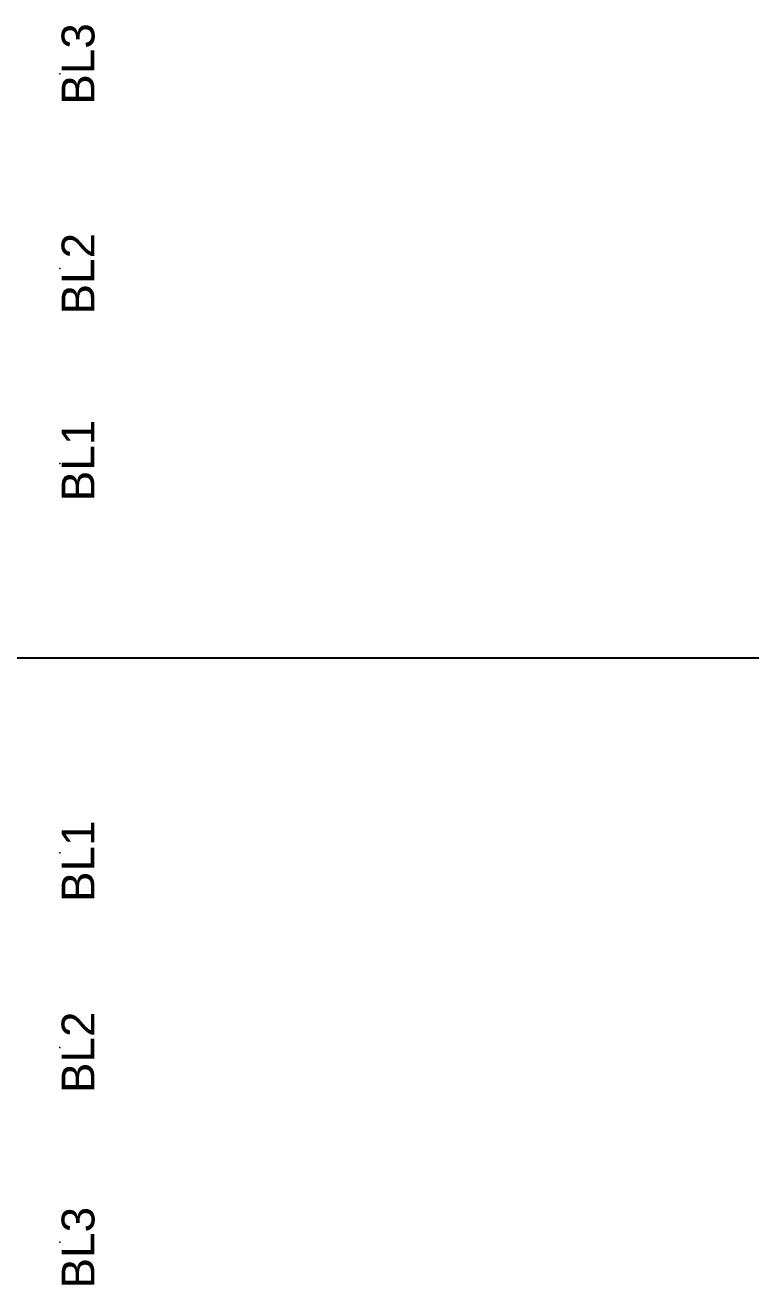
# Model space of a CAD drawing. Header units: inches. Extents: x 2352 to 5451, y 15 to 423.
# Drawn here: x 5225.73 to 5236.76, y 24.34 to 43.5 of the extents above; entities that cross this region are included whole.
import ezdxf

# ---------------------------------------------------------------- set-up
doc = ezdxf.new("R2010")
doc.units = ezdxf.units.IN
doc.header["$MEASUREMENT"] = 0
doc.layers.add('St-1', color=7, linetype='Continuous')
doc.styles.get("Standard").update_dxf_attribs({"font": 'arial.ttf'})

msp = doc.modelspace()

# ---------------------------------------------------------------- linework, layer by layer
at = {"lineweight": 5}
for p in [(5226.250325377428, 42.75923990206531), (5226.250325377428, 39.79673990206567), (5226.250325377428, 36.83423990206513), (5226.250325377428, 30.90923990206586), (5226.250325377428, 27.94673990206531), (5226.250325377428, 24.98423990206567)]:
    msp.add_point(p, dxfattribs=at)
at = {"layer": 'St-1'}
msp.add_line((5269.850758709026, 33.87173990206367), (5225.43824846592, 33.87173990206367), dxfattribs=at)

# ---------------------------------------------------------------- texts
at = {"lineweight": 5}
for s, p in [('BL3', (5226.779426100463, 42.2890811758137)), ('BL2', (5226.779426100463, 39.09799118958319)), ('BL1', (5226.779426100463, 36.25660298188843)), ('BL1', (5226.779426100463, 30.15855653228602)), ('BL2', (5226.779426100463, 27.25160006891412)), ('BL3', (5226.779426100463, 24.27907534986509))]:
    msp.add_text(s, height=0.5, rotation=90, dxfattribs=at).set_placement(p)

doc.saveas('drawing.dxf')
